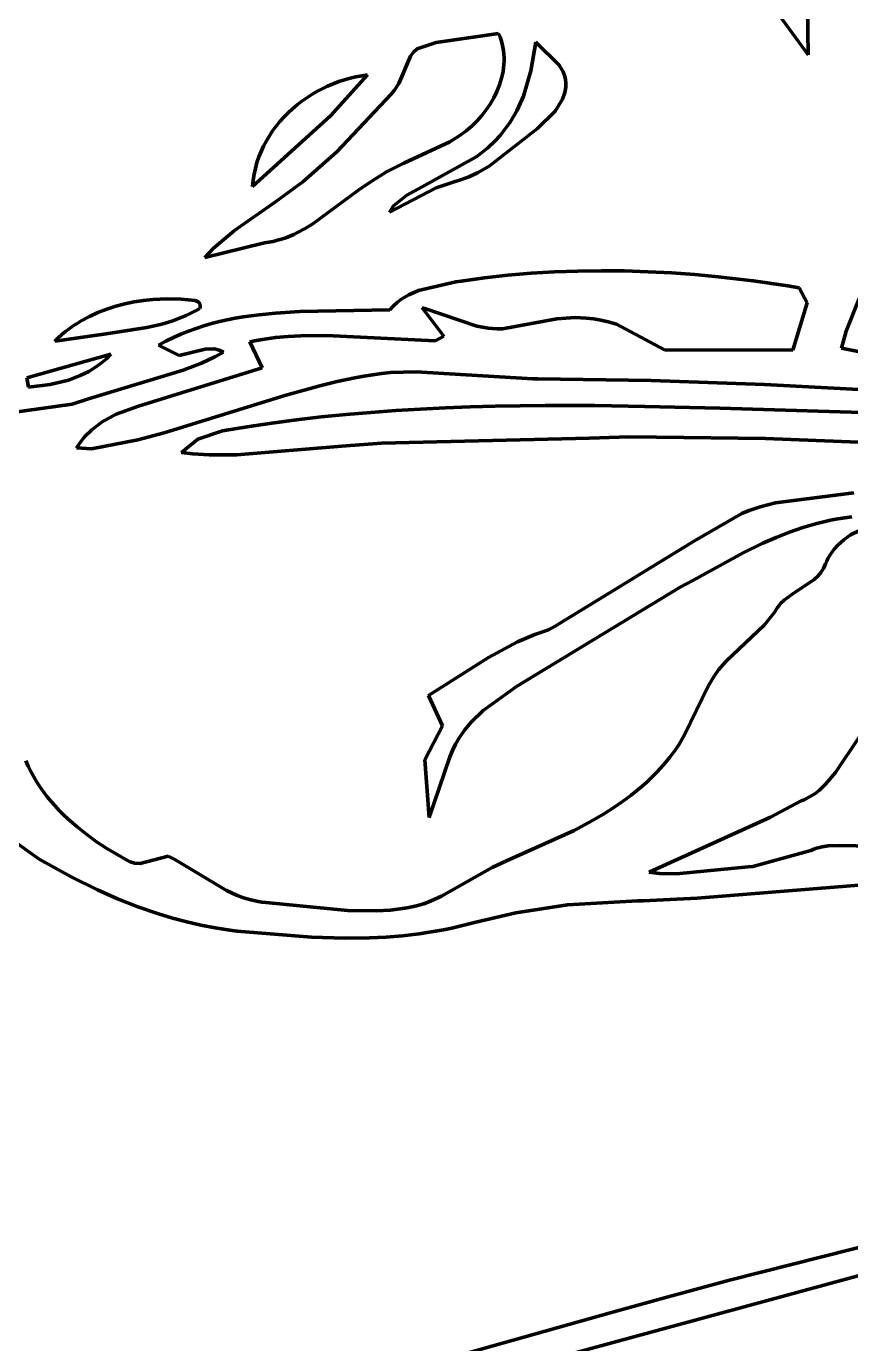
# Model space of a CAD drawing. Header units: millimetres. Extents: x 0 to 10.1, y 0 to 14.2.
# Drawn here: x 0.986 to 2.619, y 5.595 to 8.202 of the extents above; entities that cross this region are included whole.
import ezdxf

# ---------------------------------------------------------------- set-up
doc = ezdxf.new("R2010")
doc.units = ezdxf.units.MM
doc.layers.add('color#010101ff', color=7, linetype='CONTINUOUS', lineweight=100)
doc.layers.add('color#ffffffff', color=7, linetype='CONTINUOUS', lineweight=100)

msp = doc.modelspace()

# ---------------------------------------------------------------- linework, layer by layer
at = {"layer": 'color#010101ff'}
for p, q in [((2.4595, 8.2488), (2.5345, 8.1462)), ((2.5345, 8.1462), (2.5333, 8.2394)), ((1.9217, 8.1884), (1.7977, 8.1703)), ((1.9244, 8.1817), (1.9217, 8.1884)), ((1.7977, 8.1703), (1.76, 8.1576)), ((1.9268, 8.1749), (1.9244, 8.1817)), ((1.9287, 8.1681), (1.9268, 8.1749)), ((1.9302, 8.1612), (1.9287, 8.1681)), ((1.9314, 8.1543), (1.9302, 8.1612)), ((1.9954, 8.1714), (1.9857, 8.1141)), ((2.0418, 8.1254), (1.9954, 8.1714)), ((1.747, 8.1435), (1.7242, 8.0896)), ((1.7528, 8.151), (1.747, 8.1435)), ((1.76, 8.1576), (1.7528, 8.151)), ((1.9321, 8.1475), (1.9314, 8.1543)), ((1.9325, 8.1406), (1.9321, 8.1475)), ((1.9325, 8.1337), (1.9325, 8.1406)), ((1.9275, 8.0996), (1.9305, 8.1131)), ((1.9305, 8.1131), (1.9315, 8.12)), ((1.9315, 8.12), (1.9321, 8.1268)), ((1.9321, 8.1268), (1.9325, 8.1337)), ((1.9857, 8.1141), (1.971, 8.0645)), ((2.0492, 8.1124), (2.0418, 8.1254)), ((2.0519, 8.1054), (2.0492, 8.1124)), ((1.583, 8.0841), (1.5722, 8.079)), ((1.5939, 8.0888), (1.583, 8.0841)), ((1.589, 8.025), (1.6622, 8.1064)), ((1.605, 8.093), (1.5939, 8.0888)), ((1.6162, 8.0967), (1.605, 8.093)), ((1.6276, 8.0999), (1.6162, 8.0967)), ((1.6391, 8.1026), (1.6276, 8.0999)), ((1.6506, 8.1048), (1.6391, 8.1026)), ((1.6622, 8.1064), (1.6506, 8.1048)), ((1.7242, 8.0896), (1.7155, 8.0761)), ((1.9181, 8.0734), (1.9234, 8.0864)), ((1.9234, 8.0864), (1.9275, 8.0996)), ((2.0538, 8.098), (2.0519, 8.1054)), ((2.0529, 8.0714), (2.0546, 8.0821)), ((2.0547, 8.0902), (2.0538, 8.098)), ((2.0546, 8.0821), (2.0547, 8.0902)), ((1.5415, 8.0609), (1.5318, 8.0541)), ((1.5515, 8.0674), (1.5415, 8.0609)), ((1.5618, 8.0734), (1.5515, 8.0674)), ((1.5722, 8.079), (1.5618, 8.0734)), ((1.7082, 8.0676), (1.6009, 7.9538)), ((1.7155, 8.0761), (1.7082, 8.0676)), ((1.9048, 8.0486), (1.9119, 8.0608)), ((1.9119, 8.0608), (1.9181, 8.0734)), ((1.971, 8.0645), (1.9579, 8.0352)), ((2.0337, 8.0348), (2.0484, 8.0583)), ((2.0484, 8.0583), (2.0529, 8.0714)), ((1.5047, 8.0312), (1.4964, 8.0228)), ((1.5134, 8.0392), (1.5047, 8.0312)), ((1.5224, 8.0468), (1.5134, 8.0392)), ((1.5318, 8.0541), (1.5224, 8.0468)), ((1.8882, 8.0258), (1.8969, 8.0369)), ((1.8969, 8.0369), (1.9048, 8.0486)), ((1.9579, 8.0352), (1.9447, 8.013)), ((1.9987, 8.0004), (2.0337, 8.0348)), ((1.4343, 7.8858), (1.589, 8.025)), ((1.4811, 8.0049), (1.4741, 7.9955)), ((1.4885, 8.014), (1.4811, 8.0049)), ((1.4964, 8.0228), (1.4885, 8.014)), ((1.8572, 7.9955), (1.869, 8.0056)), ((1.869, 8.0056), (1.8789, 8.0154)), ((1.8789, 8.0154), (1.8882, 8.0258)), ((1.9447, 8.013), (1.9331, 7.9973)), ((1.4676, 7.9858), (1.4616, 7.9758)), ((1.4741, 7.9955), (1.4676, 7.9858)), ((1.8251, 7.9741), (1.8447, 7.9863)), ((1.8447, 7.9863), (1.8572, 7.9955)), ((1.9032, 7.9256), (1.9987, 8.0004)), ((1.9244, 7.9863), (1.9151, 7.9761)), ((1.9331, 7.9973), (1.9244, 7.9863)), ((1.4511, 7.9548), (1.4468, 7.9439)), ((1.4561, 7.9654), (1.4511, 7.9548)), ((1.4616, 7.9758), (1.4561, 7.9654)), ((1.6009, 7.9538), (1.5336, 7.895)), ((1.734, 7.9316), (1.8251, 7.9741)), ((1.9002, 7.962), (1.8786, 7.9451)), ((1.9151, 7.9761), (1.9002, 7.962)), ((1.443, 7.9327), (1.4398, 7.9213)), ((1.4468, 7.9439), (1.443, 7.9327)), ((1.6994, 7.9143), (1.734, 7.9316)), ((1.8786, 7.9451), (1.7703, 7.8846)), ((1.8799, 7.9124), (1.9032, 7.9256)), ((1.4373, 7.9097), (1.4355, 7.8979)), ((1.4398, 7.9213), (1.4373, 7.9097)), ((1.6733, 7.8977), (1.6797, 7.9021)), ((1.6797, 7.9021), (1.6994, 7.9143)), ((1.8424, 7.8974), (1.8615, 7.9041)), ((1.8615, 7.9041), (1.8799, 7.9124)), ((1.4355, 7.8979), (1.4343, 7.8858)), ((1.5336, 7.895), (1.4799, 7.8549)), ((1.5534, 7.8115), (1.6446, 7.8787)), ((1.6446, 7.8787), (1.6733, 7.8977)), ((1.7057, 7.8347), (1.7982, 7.8827)), ((1.7703, 7.8846), (1.7397, 7.8684)), ((1.7982, 7.8827), (1.8358, 7.8955)), ((1.8358, 7.8955), (1.8424, 7.8974)), ((1.4799, 7.8549), (1.3988, 7.7987)), ((1.7397, 7.8684), (1.7133, 7.8472)), ((1.7133, 7.8472), (1.7057, 7.8347)), ((1.3988, 7.7987), (1.3566, 7.7631)), ((1.5236, 7.7944), (1.5387, 7.8025)), ((1.5387, 7.8025), (1.5534, 7.8115)), ((1.34, 7.7447), (1.4577, 7.774)), ((1.4577, 7.774), (1.4665, 7.7753)), ((1.4665, 7.7753), (1.4752, 7.7769)), ((1.4752, 7.7769), (1.4836, 7.779)), ((1.4836, 7.779), (1.4919, 7.7814)), ((1.4919, 7.7814), (1.5001, 7.7842)), ((1.5001, 7.7842), (1.5081, 7.7873)), ((1.5081, 7.7873), (1.5159, 7.7907)), ((1.5159, 7.7907), (1.5236, 7.7944)), ((1.3566, 7.7631), (1.34, 7.7447)), ((2.0785, 7.7182), (2.0322, 7.7165)), ((2.1249, 7.7188), (2.0785, 7.7182)), ((2.1713, 7.7183), (2.1249, 7.7188)), ((2.2177, 7.7169), (2.1713, 7.7183)), ((1.8371, 7.6967), (1.7632, 7.6799)), ((1.8476, 7.6984), (1.8371, 7.6967)), ((1.8936, 7.7047), (1.8476, 7.6984)), ((1.9397, 7.7098), (1.8936, 7.7047)), ((1.9859, 7.7137), (1.9397, 7.7098)), ((2.0322, 7.7165), (1.9859, 7.7137)), ((2.264, 7.7144), (2.2177, 7.7169)), ((2.3103, 7.711), (2.264, 7.7144)), ((2.3565, 7.7067), (2.3103, 7.711)), ((2.4256, 7.6986), (2.3565, 7.7067)), ((2.4944, 7.6886), (2.4256, 7.6986)), ((1.7437, 7.6713), (1.73, 7.6631)), ((1.7632, 7.6799), (1.7437, 7.6713)), ((2.5172, 7.6848), (2.4944, 7.6886)), ((2.5327, 7.655), (2.5172, 7.6848)), ((1.1454, 7.6428), (1.128, 7.636)), ((1.1632, 7.6485), (1.1454, 7.6428)), ((1.1813, 7.6533), (1.1632, 7.6485)), ((1.1997, 7.6571), (1.1813, 7.6533)), ((1.2183, 7.66), (1.1997, 7.6571)), ((1.237, 7.6619), (1.2183, 7.66)), ((1.265, 7.6632), (1.237, 7.6619)), ((1.2929, 7.6625), (1.265, 7.6632)), ((1.3207, 7.6597), (1.2929, 7.6625)), ((1.3119, 7.6345), (1.3211, 7.6392)), ((1.3265, 7.6575), (1.3207, 7.6597)), ((1.3211, 7.6392), (1.3302, 7.6442)), ((1.3295, 7.6546), (1.3265, 7.6575)), ((1.3305, 7.6519), (1.3295, 7.6546)), ((1.3302, 7.6442), (1.3306, 7.6465)), ((1.3308, 7.6485), (1.3305, 7.6519)), ((1.3306, 7.6465), (1.3308, 7.6485)), ((1.7059, 7.6411), (1.5282, 7.6378)), ((1.7134, 7.6493), (1.7059, 7.6411)), ((1.7214, 7.6566), (1.7134, 7.6493)), ((1.73, 7.6631), (1.7214, 7.6566)), ((1.8129, 7.5891), (1.77, 7.6455)), ((1.77, 7.6455), (1.7754, 7.6441)), ((1.7754, 7.6441), (1.8785, 7.6089)), ((2.5043, 7.5616), (2.5327, 7.655)), ((2.6356, 7.6638), (2.6097, 7.5994)), ((1.0867, 7.6146), (1.0789, 7.6095)), ((1.0947, 7.6194), (1.0867, 7.6146)), ((1.1111, 7.6282), (1.0947, 7.6194)), ((1.128, 7.636), (1.1111, 7.6282)), ((1.225, 7.6061), (1.2547, 7.6133)), ((1.2547, 7.6133), (1.2741, 7.6192)), ((1.2741, 7.6192), (1.2932, 7.6263)), ((1.2932, 7.6263), (1.3026, 7.6302)), ((1.3026, 7.6302), (1.3119, 7.6345)), ((1.353, 7.6141), (1.3376, 7.6096)), ((1.3685, 7.618), (1.353, 7.6141)), ((1.3841, 7.6215), (1.3685, 7.618)), ((1.3998, 7.6247), (1.3841, 7.6215)), ((1.4157, 7.6274), (1.3998, 7.6247)), ((1.4316, 7.6297), (1.4157, 7.6274)), ((1.4475, 7.6318), (1.4316, 7.6297)), ((1.4797, 7.6349), (1.4475, 7.6318)), ((1.5282, 7.6378), (1.4797, 7.6349)), ((1.9295, 7.604), (2.0371, 7.6237)), ((2.0371, 7.6237), (2.0734, 7.626)), ((2.0734, 7.626), (2.0951, 7.6252)), ((2.0951, 7.6252), (2.1095, 7.6237)), ((2.1095, 7.6237), (2.1239, 7.6212)), ((2.1239, 7.6212), (2.1383, 7.6176)), ((2.1383, 7.6176), (2.155, 7.6127)), ((2.155, 7.6127), (2.2502, 7.5619)), ((1.0427, 7.5797), (1.1441, 7.5936)), ((1.0566, 7.5925), (1.0496, 7.5862)), ((1.0639, 7.5984), (1.0566, 7.5925)), ((1.0713, 7.6041), (1.0639, 7.5984)), ((1.0789, 7.6095), (1.0713, 7.6041)), ((1.1441, 7.5936), (1.225, 7.6061)), ((1.2775, 7.5867), (1.2628, 7.5795)), ((1.2923, 7.5933), (1.2775, 7.5867)), ((1.3072, 7.5993), (1.2923, 7.5933)), ((1.3224, 7.6047), (1.3072, 7.5993)), ((1.3376, 7.6096), (1.3224, 7.6047)), ((1.4795, 7.5864), (1.5047, 7.5887)), ((1.5047, 7.5887), (1.53, 7.5901)), ((1.53, 7.5901), (1.5806, 7.5906)), ((1.5806, 7.5906), (1.7962, 7.5801)), ((1.7962, 7.5801), (1.8129, 7.5891)), ((1.8785, 7.6089), (1.9008, 7.6048)), ((1.9008, 7.6048), (1.9179, 7.6036)), ((1.9179, 7.6036), (1.9295, 7.604)), ((2.6097, 7.5994), (2.601, 7.5658)), ((1.0496, 7.5862), (1.0427, 7.5797)), ((1.2628, 7.5795), (1.2483, 7.5717)), ((1.2483, 7.5717), (1.289, 7.5507)), ((1.289, 7.5507), (1.3406, 7.5638)), ((1.3406, 7.5638), (1.3589, 7.5639)), ((1.3589, 7.5639), (1.3679, 7.5618)), ((1.3679, 7.5618), (1.3768, 7.5579)), ((1.4292, 7.5783), (1.4418, 7.5808)), ((1.4532, 7.5266), (1.4292, 7.5783)), ((1.4418, 7.5808), (1.4543, 7.5829)), ((1.4543, 7.5829), (1.4795, 7.5864)), ((2.2502, 7.5619), (2.5043, 7.5616)), ((2.601, 7.5658), (2.6336, 7.5587)), ((1.1536, 7.5537), (0.9873, 7.5067)), ((1.1255, 7.529), (1.1354, 7.5364)), ((1.1354, 7.5364), (1.1448, 7.5446)), ((1.1448, 7.5446), (1.1536, 7.5537)), ((1.3331, 7.5361), (1.2968, 7.5218)), ((1.3595, 7.5486), (1.3331, 7.5361)), ((1.3768, 7.5579), (1.3595, 7.5486)), ((1.0699, 7.5024), (1.0931, 7.5111)), ((1.0931, 7.5111), (1.1097, 7.5193)), ((1.2968, 7.5218), (1.1094, 7.4655)), ((1.1097, 7.5193), (1.1255, 7.529)), ((1.2087, 7.4506), (1.4532, 7.5266)), ((1.6545, 7.5099), (1.6369, 7.5067)), ((1.6722, 7.5128), (1.6545, 7.5099)), ((1.6899, 7.5153), (1.6722, 7.5128)), ((1.7078, 7.5175), (1.6899, 7.5153)), ((1.7582, 7.5189), (1.7078, 7.5175)), ((1.9896, 7.5048), (1.7582, 7.5189)), ((0.9873, 7.5067), (0.9904, 7.4884)), ((0.9904, 7.4884), (1.0335, 7.4936)), ((1.0335, 7.4936), (1.0699, 7.5024)), ((1.5673, 7.4911), (1.4984, 7.472)), ((1.602, 7.4994), (1.5673, 7.4911)), ((1.6369, 7.5067), (1.602, 7.4994)), ((1.9996, 7.5046), (1.9896, 7.5048)), ((2.2241, 7.5016), (1.9996, 7.5046)), ((2.4484, 7.4939), (2.2241, 7.5016)), ((2.6725, 7.4815), (2.4484, 7.4939)), ((1.1094, 7.4655), (1.077, 7.4549)), ((1.4984, 7.472), (1.2592, 7.3979)), ((1.077, 7.4549), (0.9165, 7.4324)), ((1.1366, 7.42), (1.1641, 7.4351)), ((1.1641, 7.4351), (1.2087, 7.4506)), ((1.5704, 7.4293), (1.6195, 7.4342)), ((1.6195, 7.4342), (1.6686, 7.4385)), ((1.6686, 7.4385), (1.7178, 7.442)), ((1.7178, 7.442), (1.7671, 7.445)), ((1.7671, 7.445), (1.8163, 7.4474)), ((1.8163, 7.4474), (1.8656, 7.4493)), ((1.8656, 7.4493), (1.9149, 7.4506)), ((1.9149, 7.4506), (1.9642, 7.4515)), ((1.9642, 7.4515), (2.0136, 7.452)), ((2.0136, 7.452), (2.063, 7.452)), ((2.063, 7.452), (2.1124, 7.4518)), ((2.1124, 7.4518), (2.2112, 7.4503)), ((2.2112, 7.4503), (2.3595, 7.4466)), ((2.3595, 7.4466), (2.8037, 7.4333)), ((1.1011, 7.3895), (1.1159, 7.4042)), ((1.1159, 7.4042), (1.1366, 7.42)), ((1.3746, 7.4018), (1.4234, 7.4099)), ((1.4234, 7.4099), (1.4724, 7.4172)), ((1.4724, 7.4172), (1.5214, 7.4236)), ((1.5214, 7.4236), (1.5704, 7.4293)), ((1.0913, 7.3771), (1.1011, 7.3895)), ((1.2074, 7.3844), (1.1153, 7.3663)), ((1.2592, 7.3979), (1.2074, 7.3844)), ((1.2933, 7.3588), (1.3257, 7.3856)), ((1.3257, 7.3856), (1.3746, 7.4018)), ((2.1018, 7.3877), (1.6897, 7.3776)), ((2.1802, 7.3902), (2.1018, 7.3877)), ((2.4502, 7.3867), (2.1802, 7.3902)), ((3.0498, 7.3634), (2.4502, 7.3867)), ((1.0854, 7.3683), (1.0913, 7.3771)), ((1.1153, 7.3663), (1.0854, 7.3683)), ((1.3153, 7.3564), (1.2933, 7.3588)), ((1.3482, 7.3543), (1.3153, 7.3564)), ((1.4031, 7.3544), (1.3482, 7.3543)), ((1.6114, 7.3715), (1.4031, 7.3544)), ((1.6897, 7.3776), (1.6114, 7.3715)), ((2.47, 7.2591), (2.625, 7.2795)), ((2.4176, 7.244), (2.4398, 7.2515)), ((2.4398, 7.2515), (2.47, 7.2591)), ((2.3096, 7.1845), (2.4032, 7.238)), ((2.4032, 7.238), (2.4176, 7.244)), ((2.5655, 7.222), (2.5517, 7.2186)), ((2.5793, 7.225), (2.5655, 7.222)), ((2.5932, 7.2276), (2.5793, 7.225)), ((2.6072, 7.2297), (2.5932, 7.2276)), ((2.6213, 7.2314), (2.6072, 7.2297)), ((2.6187, 7.1959), (2.6932, 7.2322)), ((2.4977, 7.2014), (2.4711, 7.1909)), ((2.511, 7.2062), (2.4977, 7.2014)), ((2.5245, 7.2107), (2.511, 7.2062)), ((2.5381, 7.2148), (2.5245, 7.2107)), ((2.5517, 7.2186), (2.5381, 7.2148)), ((2.6054, 7.1864), (2.6187, 7.1959)), ((2.0337, 7.0153), (2.3096, 7.1845)), ((2.4449, 7.1795), (2.4063, 7.1607)), ((2.4711, 7.1909), (2.4449, 7.1795)), ((2.586, 7.1675), (2.5933, 7.1756)), ((2.5933, 7.1756), (2.6054, 7.1864)), ((2.4063, 7.1607), (2.3064, 7.1054)), ((2.5693, 7.1387), (2.5715, 7.144)), ((2.5715, 7.144), (2.574, 7.1492)), ((2.574, 7.1492), (2.5796, 7.1588)), ((2.5796, 7.1588), (2.586, 7.1675)), ((2.5537, 7.1142), (2.5599, 7.1214)), ((2.5599, 7.1214), (2.5627, 7.1253)), ((2.5627, 7.1253), (2.5651, 7.1295)), ((2.5651, 7.1295), (2.5674, 7.1339)), ((2.5674, 7.1339), (2.5693, 7.1387)), ((2.2815, 7.0924), (1.9568, 6.8957)), ((2.3064, 7.1054), (2.2815, 7.0924)), ((2.5024, 7.0783), (2.5468, 7.1077)), ((2.5468, 7.1077), (2.5537, 7.1142)), ((2.4802, 7.06), (2.487, 7.0667)), ((2.487, 7.0667), (2.5024, 7.0783)), ((2.4483, 7.0182), (2.4692, 7.0441)), ((2.4692, 7.0441), (2.4716, 7.0485)), ((2.4716, 7.0485), (2.4742, 7.0526)), ((2.4742, 7.0526), (2.4771, 7.0564)), ((2.4771, 7.0564), (2.4802, 7.06)), ((2.0202, 7.008), (2.0337, 7.0153)), ((2.3723, 6.946), (2.4483, 7.0182)), ((1.9591, 6.9842), (1.9935, 6.9988)), ((1.9935, 6.9988), (2.0202, 7.008)), ((1.9013, 6.9535), (1.9591, 6.9842)), ((1.7829, 6.878), (1.9013, 6.9535)), ((2.3573, 6.9286), (2.3671, 6.9404)), ((2.3671, 6.9404), (2.3723, 6.946)), ((2.3366, 6.8967), (2.3485, 6.9162)), ((2.3485, 6.9162), (2.3573, 6.9286)), ((1.9568, 6.8957), (1.8913, 6.8484)), ((2.2898, 6.8004), (2.3366, 6.8967)), ((1.8103, 6.8178), (1.7829, 6.878)), ((1.8913, 6.8484), (1.8671, 6.8251)), ((1.7758, 6.7508), (1.8103, 6.8178)), ((1.8542, 6.8097), (1.8427, 6.7933)), ((1.8671, 6.8251), (1.8542, 6.8097)), ((1.836, 6.7817), (1.8302, 6.7696)), ((1.8427, 6.7933), (1.836, 6.7817)), ((2.2699, 6.7679), (2.2784, 6.7806)), ((2.2784, 6.7806), (2.2898, 6.8004)), ((2.636, 6.7956), (2.5892, 6.7258)), ((1.8252, 6.7568), (1.784, 6.6364)), ((1.8302, 6.7696), (1.8252, 6.7568)), ((2.252, 6.7453), (2.2605, 6.7558)), ((2.2605, 6.7558), (2.2699, 6.7679)), ((0.9852, 6.7489), (0.99, 6.738)), ((0.99, 6.738), (0.9953, 6.7274)), ((0.9953, 6.7274), (1.001, 6.717)), ((1.784, 6.6364), (1.7758, 6.7508)), ((2.234, 6.7254), (2.2431, 6.7352)), ((2.2431, 6.7352), (2.252, 6.7453)), ((1.001, 6.717), (1.0071, 6.7068)), ((1.0071, 6.7068), (1.0136, 6.6969)), ((2.205, 6.6979), (2.2149, 6.7067)), ((2.2149, 6.7067), (2.2246, 6.7159)), ((2.2246, 6.7159), (2.234, 6.7254)), ((2.57, 6.703), (2.5571, 6.691)), ((2.5892, 6.7258), (2.57, 6.703)), ((1.0136, 6.6969), (1.0205, 6.6872)), ((1.0205, 6.6872), (1.0278, 6.6777)), ((1.0278, 6.6777), (1.0354, 6.6685)), ((2.1738, 6.6731), (2.1844, 6.6811)), ((2.1844, 6.6811), (2.1948, 6.6893)), ((2.1948, 6.6893), (2.205, 6.6979)), ((2.5376, 6.6774), (2.5267, 6.6718)), ((2.5477, 6.6838), (2.5376, 6.6774)), ((2.5571, 6.691), (2.5477, 6.6838)), ((1.0354, 6.6685), (1.0433, 6.6595)), ((1.0433, 6.6595), (1.0515, 6.6508)), ((1.0515, 6.6508), (1.06, 6.6422)), ((2.1296, 6.6436), (2.152, 6.6579)), ((2.152, 6.6579), (2.1738, 6.6731)), ((2.5209, 6.6694), (2.4599, 6.6375)), ((2.5267, 6.6718), (2.5209, 6.6694)), ((1.06, 6.6422), (1.0687, 6.6339)), ((1.0687, 6.6339), (1.0777, 6.6258)), ((1.0777, 6.6258), (1.0869, 6.618)), ((2.071, 6.6112), (2.1065, 6.6301)), ((2.1065, 6.6301), (2.1296, 6.6436)), ((2.4599, 6.6375), (2.22, 6.5284)), ((1.0116, 6.5541), (0.9537, 6.5961)), ((1.0869, 6.618), (1.1059, 6.603)), ((1.1059, 6.603), (1.1255, 6.5888)), ((1.937, 6.5508), (2.071, 6.6112)), ((1.1255, 6.5888), (1.1456, 6.5756)), ((1.1456, 6.5756), (1.1661, 6.5632)), ((2.4249, 6.5395), (2.5402, 6.5716)), ((2.5402, 6.5716), (2.5457, 6.5739)), ((2.5457, 6.5739), (2.5514, 6.5758)), ((2.5514, 6.5758), (2.557, 6.5774)), ((2.557, 6.5774), (2.5627, 6.5787)), ((2.5627, 6.5787), (2.5743, 6.5804)), ((2.5743, 6.5804), (2.5976, 6.5814)), ((2.5976, 6.5814), (2.6624, 6.5802)), ((1.0749, 6.519), (1.0116, 6.5541)), ((1.1661, 6.5632), (1.1867, 6.5517)), ((1.1867, 6.5517), (1.1922, 6.5489)), ((1.1922, 6.5489), (1.2004, 6.5464)), ((1.2004, 6.5464), (1.2115, 6.5456)), ((1.2115, 6.5456), (1.2671, 6.5601)), ((1.2671, 6.5601), (1.2802, 6.5533)), ((1.2802, 6.5533), (1.3826, 6.4923)), ((1.9092, 6.5379), (1.937, 6.5508)), ((1.1269, 6.4935), (1.0749, 6.519)), ((1.8088, 6.4809), (1.9092, 6.5379)), ((2.22, 6.5284), (2.2403, 6.526)), ((2.2403, 6.526), (2.2741, 6.5253)), ((2.2741, 6.5253), (2.416, 6.5391)), ((2.416, 6.5391), (2.4249, 6.5395)), ((1.1667, 6.476), (1.1269, 6.4935)), ((1.3826, 6.4923), (1.4027, 6.483)), ((2.7059, 6.5083), (2.3151, 6.4768)), ((1.2072, 6.4601), (1.1667, 6.476)), ((1.4027, 6.483), (1.4165, 6.4778)), ((1.4165, 6.4778), (1.4307, 6.4735)), ((1.4307, 6.4735), (1.4454, 6.4703)), ((1.4454, 6.4703), (1.4529, 6.4692)), ((1.4529, 6.4692), (1.4605, 6.4683)), ((1.4605, 6.4683), (1.6221, 6.4529)), ((1.759, 6.4617), (1.7737, 6.4661)), ((1.7737, 6.4661), (1.788, 6.4715)), ((1.788, 6.4715), (1.8088, 6.4809)), ((2.1967, 6.4719), (2.0583, 6.4637)), ((2.2082, 6.472), (2.1967, 6.4719)), ((2.3151, 6.4768), (2.2082, 6.472)), ((1.2482, 6.446), (1.2072, 6.4601)), ((1.2759, 6.4377), (1.2482, 6.446)), ((1.6221, 6.4529), (1.6792, 6.452)), ((1.6792, 6.452), (1.7077, 6.4536)), ((1.7077, 6.4536), (1.7362, 6.4571)), ((1.7362, 6.4571), (1.7439, 6.4583)), ((1.7439, 6.4583), (1.759, 6.4617)), ((1.9556, 6.4482), (1.8768, 6.4298)), ((2.0583, 6.4637), (1.9556, 6.4482)), ((1.3038, 6.4302), (1.2759, 6.4377)), ((1.332, 6.4237), (1.3038, 6.4302)), ((1.3604, 6.4182), (1.332, 6.4237)), ((1.3891, 6.4137), (1.3604, 6.4182)), ((1.4035, 6.4119), (1.3891, 6.4137)), ((1.8127, 6.4144), (1.7966, 6.4114)), ((1.8288, 6.4177), (1.8127, 6.4144)), ((1.8449, 6.4214), (1.8288, 6.4177)), ((1.8609, 6.4254), (1.8449, 6.4214)), ((1.8768, 6.4298), (1.8609, 6.4254)), ((1.5509, 6.3997), (1.4035, 6.4119)), ((1.6168, 6.3978), (1.5509, 6.3997)), ((1.6661, 6.3985), (1.6168, 6.3978)), ((1.6989, 6.4001), (1.6661, 6.3985)), ((1.7316, 6.4027), (1.6989, 6.4001)), ((1.7641, 6.4065), (1.7316, 6.4027)), ((1.7804, 6.4088), (1.7641, 6.4065)), ((1.7966, 6.4114), (1.7804, 6.4088)), ((2.3791, 5.721), (2.8711, 5.846)), ((2.7364, 5.7578), (2.0706, 5.5763)), ((2.2431, 5.6838), (2.3791, 5.721)), ((2.1452, 5.6572), (2.2431, 5.6838)), ((1.689, 5.5292), (2.1452, 5.6572))]:
    msp.add_line(p, q, dxfattribs=at)
at = {"layer": 'color#ffffffff'}
for p, q in [((2.5345, 8.1462), (2.4595, 8.2488)), ((2.5333, 8.2394), (2.5345, 8.1462)), ((1.7977, 8.1703), (1.9217, 8.1884)), ((1.9217, 8.1884), (1.9244, 8.1817)), ((1.76, 8.1576), (1.7977, 8.1703)), ((1.9244, 8.1817), (1.9268, 8.1749)), ((1.9268, 8.1749), (1.9287, 8.1681)), ((1.9287, 8.1681), (1.9302, 8.1612)), ((1.9302, 8.1612), (1.9314, 8.1543)), ((1.9857, 8.1141), (1.9954, 8.1714)), ((1.9954, 8.1714), (2.0418, 8.1254)), ((1.7242, 8.0896), (1.747, 8.1435)), ((1.747, 8.1435), (1.7528, 8.151)), ((1.7528, 8.151), (1.76, 8.1576)), ((1.9314, 8.1543), (1.9321, 8.1475)), ((1.9321, 8.1475), (1.9325, 8.1406)), ((1.9325, 8.1406), (1.9325, 8.1337)), ((1.9305, 8.1131), (1.9275, 8.0996)), ((1.9315, 8.12), (1.9305, 8.1131)), ((1.9321, 8.1268), (1.9315, 8.12)), ((1.9325, 8.1337), (1.9321, 8.1268)), ((1.971, 8.0645), (1.9857, 8.1141)), ((2.0418, 8.1254), (2.0492, 8.1124)), ((2.0492, 8.1124), (2.0519, 8.1054)), ((1.5722, 8.079), (1.583, 8.0841)), ((1.583, 8.0841), (1.5939, 8.0888)), ((1.6622, 8.1064), (1.589, 8.025)), ((1.5939, 8.0888), (1.605, 8.093)), ((1.605, 8.093), (1.6162, 8.0967)), ((1.6162, 8.0967), (1.6276, 8.0999)), ((1.6276, 8.0999), (1.6391, 8.1026)), ((1.6391, 8.1026), (1.6506, 8.1048)), ((1.6506, 8.1048), (1.6622, 8.1064)), ((1.7155, 8.0761), (1.7242, 8.0896)), ((1.9234, 8.0864), (1.9181, 8.0734)), ((1.9275, 8.0996), (1.9234, 8.0864)), ((2.0519, 8.1054), (2.0538, 8.098)), ((2.0546, 8.0821), (2.0529, 8.0714)), ((2.0538, 8.098), (2.0547, 8.0902)), ((2.0547, 8.0902), (2.0546, 8.0821)), ((1.5318, 8.0541), (1.5415, 8.0609)), ((1.5415, 8.0609), (1.5515, 8.0674)), ((1.5515, 8.0674), (1.5618, 8.0734)), ((1.5618, 8.0734), (1.5722, 8.079)), ((1.6009, 7.9538), (1.7082, 8.0676)), ((1.7082, 8.0676), (1.7155, 8.0761)), ((1.9119, 8.0608), (1.9048, 8.0486)), ((1.9181, 8.0734), (1.9119, 8.0608)), ((1.9579, 8.0352), (1.971, 8.0645)), ((2.0484, 8.0583), (2.0337, 8.0348)), ((2.0529, 8.0714), (2.0484, 8.0583)), ((1.4964, 8.0228), (1.5047, 8.0312)), ((1.5047, 8.0312), (1.5134, 8.0392)), ((1.5134, 8.0392), (1.5224, 8.0468)), ((1.5224, 8.0468), (1.5318, 8.0541)), ((1.8969, 8.0369), (1.8882, 8.0258)), ((1.9048, 8.0486), (1.8969, 8.0369)), ((1.9447, 8.013), (1.9579, 8.0352)), ((2.0337, 8.0348), (1.9987, 8.0004)), ((1.589, 8.025), (1.4343, 7.8858)), ((1.4741, 7.9955), (1.4811, 8.0049)), ((1.4811, 8.0049), (1.4885, 8.014)), ((1.4885, 8.014), (1.4964, 8.0228)), ((1.869, 8.0056), (1.8572, 7.9955)), ((1.8789, 8.0154), (1.869, 8.0056)), ((1.8882, 8.0258), (1.8789, 8.0154)), ((1.9331, 7.9973), (1.9447, 8.013)), ((1.4616, 7.9758), (1.4676, 7.9858)), ((1.4676, 7.9858), (1.4741, 7.9955)), ((1.8447, 7.9863), (1.8251, 7.9741)), ((1.8572, 7.9955), (1.8447, 7.9863)), ((1.9987, 8.0004), (1.9032, 7.9256)), ((1.9151, 7.9761), (1.9244, 7.9863)), ((1.9244, 7.9863), (1.9331, 7.9973)), ((1.4468, 7.9439), (1.4511, 7.9548)), ((1.4511, 7.9548), (1.4561, 7.9654)), ((1.4561, 7.9654), (1.4616, 7.9758)), ((1.5336, 7.895), (1.6009, 7.9538)), ((1.8251, 7.9741), (1.734, 7.9316)), ((1.8786, 7.9451), (1.9002, 7.962)), ((1.9002, 7.962), (1.9151, 7.9761)), ((1.4398, 7.9213), (1.443, 7.9327)), ((1.443, 7.9327), (1.4468, 7.9439)), ((1.734, 7.9316), (1.6994, 7.9143)), ((1.7703, 7.8846), (1.8786, 7.9451)), ((1.9032, 7.9256), (1.8799, 7.9124)), ((1.4355, 7.8979), (1.4373, 7.9097)), ((1.4373, 7.9097), (1.4398, 7.9213)), ((1.6797, 7.9021), (1.6733, 7.8977)), ((1.6994, 7.9143), (1.6797, 7.9021)), ((1.8615, 7.9041), (1.8424, 7.8974)), ((1.8799, 7.9124), (1.8615, 7.9041)), ((1.4343, 7.8858), (1.4355, 7.8979)), ((1.4799, 7.8549), (1.5336, 7.895)), ((1.6446, 7.8787), (1.5534, 7.8115)), ((1.6733, 7.8977), (1.6446, 7.8787)), ((1.7982, 7.8827), (1.7057, 7.8347)), ((1.7397, 7.8684), (1.7703, 7.8846)), ((1.8358, 7.8955), (1.7982, 7.8827)), ((1.8424, 7.8974), (1.8358, 7.8955)), ((1.3988, 7.7987), (1.4799, 7.8549)), ((1.7133, 7.8472), (1.7397, 7.8684)), ((1.7057, 7.8347), (1.7133, 7.8472)), ((1.3566, 7.7631), (1.3988, 7.7987)), ((1.5387, 7.8025), (1.5236, 7.7944)), ((1.5534, 7.8115), (1.5387, 7.8025)), ((1.4577, 7.774), (1.34, 7.7447)), ((1.4665, 7.7753), (1.4577, 7.774)), ((1.4752, 7.7769), (1.4665, 7.7753)), ((1.4836, 7.779), (1.4752, 7.7769)), ((1.4919, 7.7814), (1.4836, 7.779)), ((1.5001, 7.7842), (1.4919, 7.7814)), ((1.5081, 7.7873), (1.5001, 7.7842)), ((1.5159, 7.7907), (1.5081, 7.7873)), ((1.5236, 7.7944), (1.5159, 7.7907)), ((1.34, 7.7447), (1.3566, 7.7631)), ((2.0322, 7.7165), (2.0785, 7.7182)), ((2.0785, 7.7182), (2.1249, 7.7188)), ((2.1249, 7.7188), (2.1713, 7.7183)), ((2.1713, 7.7183), (2.2177, 7.7169)), ((1.7632, 7.6799), (1.8371, 7.6967)), ((1.8371, 7.6967), (1.8476, 7.6984)), ((1.8476, 7.6984), (1.8936, 7.7047)), ((1.8936, 7.7047), (1.9397, 7.7098)), ((1.9397, 7.7098), (1.9859, 7.7137)), ((1.9859, 7.7137), (2.0322, 7.7165)), ((2.2177, 7.7169), (2.264, 7.7144)), ((2.264, 7.7144), (2.3103, 7.711)), ((2.3103, 7.711), (2.3565, 7.7067)), ((2.3565, 7.7067), (2.4256, 7.6986)), ((2.4256, 7.6986), (2.4944, 7.6886)), ((1.73, 7.6631), (1.7437, 7.6713)), ((1.7437, 7.6713), (1.7632, 7.6799)), ((2.4944, 7.6886), (2.5172, 7.6848)), ((2.5172, 7.6848), (2.5327, 7.655)), ((1.128, 7.636), (1.1454, 7.6428)), ((1.1454, 7.6428), (1.1632, 7.6485)), ((1.1632, 7.6485), (1.1813, 7.6533)), ((1.1813, 7.6533), (1.1997, 7.6571)), ((1.1997, 7.6571), (1.2183, 7.66)), ((1.2183, 7.66), (1.237, 7.6619)), ((1.237, 7.6619), (1.265, 7.6632)), ((1.265, 7.6632), (1.2929, 7.6625)), ((1.2929, 7.6625), (1.3207, 7.6597)), ((1.3211, 7.6392), (1.3119, 7.6345)), ((1.3207, 7.6597), (1.3265, 7.6575)), ((1.3302, 7.6442), (1.3211, 7.6392)), ((1.3265, 7.6575), (1.3295, 7.6546)), ((1.3295, 7.6546), (1.3305, 7.6519)), ((1.3306, 7.6465), (1.3302, 7.6442)), ((1.3305, 7.6519), (1.3308, 7.6485)), ((1.3308, 7.6485), (1.3306, 7.6465)), ((1.5282, 7.6378), (1.7059, 7.6411)), ((1.7059, 7.6411), (1.7134, 7.6493)), ((1.7134, 7.6493), (1.7214, 7.6566)), ((1.7214, 7.6566), (1.73, 7.6631)), ((1.7754, 7.6441), (1.77, 7.6455)), ((1.77, 7.6455), (1.8129, 7.5891)), ((1.8785, 7.6089), (1.7754, 7.6441)), ((2.5327, 7.655), (2.5043, 7.5616)), ((2.6097, 7.5994), (2.6356, 7.6638)), ((1.0789, 7.6095), (1.0867, 7.6146)), ((1.0867, 7.6146), (1.0947, 7.6194)), ((1.0947, 7.6194), (1.1111, 7.6282)), ((1.1111, 7.6282), (1.128, 7.636)), ((1.2547, 7.6133), (1.225, 7.6061)), ((1.2741, 7.6192), (1.2547, 7.6133)), ((1.2932, 7.6263), (1.2741, 7.6192)), ((1.3026, 7.6302), (1.2932, 7.6263)), ((1.3119, 7.6345), (1.3026, 7.6302)), ((1.3376, 7.6096), (1.353, 7.6141)), ((1.353, 7.6141), (1.3685, 7.618)), ((1.3685, 7.618), (1.3841, 7.6215)), ((1.3841, 7.6215), (1.3998, 7.6247)), ((1.3998, 7.6247), (1.4157, 7.6274)), ((1.4157, 7.6274), (1.4316, 7.6297)), ((1.4316, 7.6297), (1.4475, 7.6318)), ((1.4475, 7.6318), (1.4797, 7.6349)), ((1.4797, 7.6349), (1.5282, 7.6378)), ((2.0371, 7.6237), (1.9295, 7.604)), ((2.0734, 7.626), (2.0371, 7.6237)), ((2.0951, 7.6252), (2.0734, 7.626)), ((2.1095, 7.6237), (2.0951, 7.6252)), ((2.1239, 7.6212), (2.1095, 7.6237)), ((2.1383, 7.6176), (2.1239, 7.6212)), ((2.155, 7.6127), (2.1383, 7.6176)), ((2.2502, 7.5619), (2.155, 7.6127)), ((1.1441, 7.5936), (1.0427, 7.5797)), ((1.0496, 7.5862), (1.0566, 7.5925)), ((1.0566, 7.5925), (1.0639, 7.5984)), ((1.0639, 7.5984), (1.0713, 7.6041)), ((1.0713, 7.6041), (1.0789, 7.6095)), ((1.225, 7.6061), (1.1441, 7.5936)), ((1.2628, 7.5795), (1.2775, 7.5867)), ((1.2775, 7.5867), (1.2923, 7.5933)), ((1.2923, 7.5933), (1.3072, 7.5993)), ((1.3072, 7.5993), (1.3224, 7.6047)), ((1.3224, 7.6047), (1.3376, 7.6096)), ((1.5047, 7.5887), (1.4795, 7.5864)), ((1.53, 7.5901), (1.5047, 7.5887)), ((1.5806, 7.5906), (1.53, 7.5901)), ((1.7962, 7.5801), (1.5806, 7.5906)), ((1.8129, 7.5891), (1.7962, 7.5801)), ((1.9008, 7.6048), (1.8785, 7.6089)), ((1.9179, 7.6036), (1.9008, 7.6048)), ((1.9295, 7.604), (1.9179, 7.6036)), ((2.601, 7.5658), (2.6097, 7.5994)), ((1.0427, 7.5797), (1.0496, 7.5862)), ((1.2483, 7.5717), (1.2628, 7.5795)), ((1.289, 7.5507), (1.2483, 7.5717)), ((1.3406, 7.5638), (1.289, 7.5507)), ((1.3589, 7.5639), (1.3406, 7.5638)), ((1.3679, 7.5618), (1.3589, 7.5639)), ((1.3768, 7.5579), (1.3679, 7.5618)), ((1.4418, 7.5808), (1.4292, 7.5783)), ((1.4292, 7.5783), (1.4532, 7.5266)), ((1.4543, 7.5829), (1.4418, 7.5808)), ((1.4795, 7.5864), (1.4543, 7.5829)), ((2.5043, 7.5616), (2.2502, 7.5619)), ((2.6336, 7.5587), (2.601, 7.5658)), ((0.9873, 7.5067), (1.1536, 7.5537)), ((1.1354, 7.5364), (1.1255, 7.529)), ((1.1448, 7.5446), (1.1354, 7.5364)), ((1.1536, 7.5537), (1.1448, 7.5446)), ((1.2968, 7.5218), (1.3331, 7.5361)), ((1.3331, 7.5361), (1.3595, 7.5486)), ((1.3595, 7.5486), (1.3768, 7.5579)), ((1.0931, 7.5111), (1.0699, 7.5024)), ((1.1097, 7.5193), (1.0931, 7.5111)), ((1.1094, 7.4655), (1.2968, 7.5218)), ((1.1255, 7.529), (1.1097, 7.5193)), ((1.4532, 7.5266), (1.2087, 7.4506)), ((1.6369, 7.5067), (1.6545, 7.5099)), ((1.6545, 7.5099), (1.6722, 7.5128)), ((1.6722, 7.5128), (1.6899, 7.5153)), ((1.6899, 7.5153), (1.7078, 7.5175)), ((1.7078, 7.5175), (1.7582, 7.5189)), ((1.7582, 7.5189), (1.9896, 7.5048)), ((0.9904, 7.4884), (0.9873, 7.5067)), ((1.0335, 7.4936), (0.9904, 7.4884)), ((1.0699, 7.5024), (1.0335, 7.4936)), ((1.4984, 7.472), (1.5673, 7.4911)), ((1.5673, 7.4911), (1.602, 7.4994)), ((1.602, 7.4994), (1.6369, 7.5067)), ((1.9896, 7.5048), (1.9996, 7.5046)), ((1.9996, 7.5046), (2.2241, 7.5016)), ((2.2241, 7.5016), (2.4484, 7.4939)), ((2.4484, 7.4939), (2.6725, 7.4815)), ((1.077, 7.4549), (1.1094, 7.4655)), ((1.2592, 7.3979), (1.4984, 7.472)), ((0.9165, 7.4324), (1.077, 7.4549)), ((1.1641, 7.4351), (1.1366, 7.42)), ((1.2087, 7.4506), (1.1641, 7.4351)), ((1.6195, 7.4342), (1.5704, 7.4293)), ((1.6686, 7.4385), (1.6195, 7.4342)), ((1.7178, 7.442), (1.6686, 7.4385)), ((1.7671, 7.445), (1.7178, 7.442)), ((1.8163, 7.4474), (1.7671, 7.445)), ((1.8656, 7.4493), (1.8163, 7.4474)), ((1.9149, 7.4506), (1.8656, 7.4493)), ((1.9642, 7.4515), (1.9149, 7.4506)), ((2.0136, 7.452), (1.9642, 7.4515)), ((2.063, 7.452), (2.0136, 7.452)), ((2.1124, 7.4518), (2.063, 7.452)), ((2.2112, 7.4503), (2.1124, 7.4518)), ((2.3595, 7.4466), (2.2112, 7.4503)), ((2.8037, 7.4333), (2.3595, 7.4466)), ((1.1159, 7.4042), (1.1011, 7.3895)), ((1.1366, 7.42), (1.1159, 7.4042)), ((1.4234, 7.4099), (1.3746, 7.4018)), ((1.4724, 7.4172), (1.4234, 7.4099)), ((1.5214, 7.4236), (1.4724, 7.4172)), ((1.5704, 7.4293), (1.5214, 7.4236)), ((1.1011, 7.3895), (1.0913, 7.3771)), ((1.1153, 7.3663), (1.2074, 7.3844)), ((1.2074, 7.3844), (1.2592, 7.3979)), ((1.3257, 7.3856), (1.2933, 7.3588)), ((1.3746, 7.4018), (1.3257, 7.3856)), ((1.6897, 7.3776), (2.1018, 7.3877)), ((2.1018, 7.3877), (2.1802, 7.3902)), ((2.1802, 7.3902), (2.4502, 7.3867)), ((2.4502, 7.3867), (3.0498, 7.3634)), ((1.0913, 7.3771), (1.0854, 7.3683)), ((1.0854, 7.3683), (1.1153, 7.3663)), ((1.2933, 7.3588), (1.3153, 7.3564)), ((1.3153, 7.3564), (1.3482, 7.3543)), ((1.3482, 7.3543), (1.4031, 7.3544)), ((1.4031, 7.3544), (1.6114, 7.3715)), ((1.6114, 7.3715), (1.6897, 7.3776)), ((2.625, 7.2795), (2.47, 7.2591)), ((2.4398, 7.2515), (2.4176, 7.244)), ((2.47, 7.2591), (2.4398, 7.2515)), ((2.4032, 7.238), (2.3096, 7.1845)), ((2.4176, 7.244), (2.4032, 7.238)), ((2.5517, 7.2186), (2.5655, 7.222)), ((2.5655, 7.222), (2.5793, 7.225)), ((2.5793, 7.225), (2.5932, 7.2276)), ((2.5932, 7.2276), (2.6072, 7.2297)), ((2.6072, 7.2297), (2.6213, 7.2314)), ((2.6932, 7.2322), (2.6187, 7.1959)), ((2.4711, 7.1909), (2.4977, 7.2014)), ((2.4977, 7.2014), (2.511, 7.2062)), ((2.511, 7.2062), (2.5245, 7.2107)), ((2.5245, 7.2107), (2.5381, 7.2148)), ((2.5381, 7.2148), (2.5517, 7.2186)), ((2.6187, 7.1959), (2.6054, 7.1864)), ((2.3096, 7.1845), (2.0337, 7.0153)), ((2.4063, 7.1607), (2.4449, 7.1795)), ((2.4449, 7.1795), (2.4711, 7.1909)), ((2.5933, 7.1756), (2.586, 7.1675)), ((2.6054, 7.1864), (2.5933, 7.1756)), ((2.3064, 7.1054), (2.4063, 7.1607)), ((2.5715, 7.144), (2.5693, 7.1387)), ((2.574, 7.1492), (2.5715, 7.144)), ((2.5796, 7.1588), (2.574, 7.1492)), ((2.586, 7.1675), (2.5796, 7.1588)), ((2.5599, 7.1214), (2.5537, 7.1142)), ((2.5627, 7.1253), (2.5599, 7.1214)), ((2.5651, 7.1295), (2.5627, 7.1253)), ((2.5674, 7.1339), (2.5651, 7.1295)), ((2.5693, 7.1387), (2.5674, 7.1339)), ((1.9568, 6.8957), (2.2815, 7.0924)), ((2.2815, 7.0924), (2.3064, 7.1054)), ((2.5468, 7.1077), (2.5024, 7.0783)), ((2.5537, 7.1142), (2.5468, 7.1077)), ((2.487, 7.0667), (2.4802, 7.06)), ((2.5024, 7.0783), (2.487, 7.0667)), ((2.4692, 7.0441), (2.4483, 7.0182)), ((2.4716, 7.0485), (2.4692, 7.0441)), ((2.4742, 7.0526), (2.4716, 7.0485)), ((2.4771, 7.0564), (2.4742, 7.0526)), ((2.4802, 7.06), (2.4771, 7.0564)), ((2.0337, 7.0153), (2.0202, 7.008)), ((2.4483, 7.0182), (2.3723, 6.946)), ((1.9935, 6.9988), (1.9591, 6.9842)), ((2.0202, 7.008), (1.9935, 6.9988)), ((1.9591, 6.9842), (1.9013, 6.9535)), ((1.9013, 6.9535), (1.7829, 6.878)), ((2.3671, 6.9404), (2.3573, 6.9286)), ((2.3723, 6.946), (2.3671, 6.9404)), ((2.3485, 6.9162), (2.3366, 6.8967)), ((2.3573, 6.9286), (2.3485, 6.9162)), ((1.8913, 6.8484), (1.9568, 6.8957)), ((2.3366, 6.8967), (2.2898, 6.8004)), ((1.7829, 6.878), (1.8103, 6.8178)), ((1.8671, 6.8251), (1.8913, 6.8484)), ((1.8103, 6.8178), (1.7758, 6.7508)), ((1.8427, 6.7933), (1.8542, 6.8097)), ((1.8542, 6.8097), (1.8671, 6.8251)), ((1.8302, 6.7696), (1.836, 6.7817)), ((1.836, 6.7817), (1.8427, 6.7933)), ((2.2784, 6.7806), (2.2699, 6.7679)), ((2.2898, 6.8004), (2.2784, 6.7806)), ((2.5892, 6.7258), (2.636, 6.7956)), ((1.784, 6.6364), (1.8252, 6.7568)), ((1.8252, 6.7568), (1.8302, 6.7696)), ((2.2605, 6.7558), (2.252, 6.7453)), ((2.2699, 6.7679), (2.2605, 6.7558)), ((0.99, 6.738), (0.9852, 6.7489)), ((0.9953, 6.7274), (0.99, 6.738)), ((1.001, 6.717), (0.9953, 6.7274)), ((1.7758, 6.7508), (1.784, 6.6364)), ((2.2431, 6.7352), (2.234, 6.7254)), ((2.252, 6.7453), (2.2431, 6.7352)), ((1.0071, 6.7068), (1.001, 6.717)), ((1.0136, 6.6969), (1.0071, 6.7068)), ((2.2149, 6.7067), (2.205, 6.6979)), ((2.2246, 6.7159), (2.2149, 6.7067)), ((2.234, 6.7254), (2.2246, 6.7159)), ((2.5571, 6.691), (2.57, 6.703)), ((2.57, 6.703), (2.5892, 6.7258)), ((1.0205, 6.6872), (1.0136, 6.6969)), ((1.0278, 6.6777), (1.0205, 6.6872)), ((1.0354, 6.6685), (1.0278, 6.6777)), ((2.1844, 6.6811), (2.1738, 6.6731)), ((2.1948, 6.6893), (2.1844, 6.6811)), ((2.205, 6.6979), (2.1948, 6.6893)), ((2.5267, 6.6718), (2.5376, 6.6774)), ((2.5376, 6.6774), (2.5477, 6.6838)), ((2.5477, 6.6838), (2.5571, 6.691)), ((1.0433, 6.6595), (1.0354, 6.6685)), ((1.0515, 6.6508), (1.0433, 6.6595)), ((1.06, 6.6422), (1.0515, 6.6508)), ((2.152, 6.6579), (2.1296, 6.6436)), ((2.1738, 6.6731), (2.152, 6.6579)), ((2.4599, 6.6375), (2.5209, 6.6694)), ((2.5209, 6.6694), (2.5267, 6.6718)), ((1.0687, 6.6339), (1.06, 6.6422)), ((1.0777, 6.6258), (1.0687, 6.6339)), ((1.0869, 6.618), (1.0777, 6.6258)), ((2.1065, 6.6301), (2.071, 6.6112)), ((2.1296, 6.6436), (2.1065, 6.6301)), ((2.22, 6.5284), (2.4599, 6.6375)), ((0.9537, 6.5961), (1.0116, 6.5541)), ((1.1059, 6.603), (1.0869, 6.618)), ((1.1255, 6.5888), (1.1059, 6.603)), ((2.071, 6.6112), (1.937, 6.5508)), ((1.1456, 6.5756), (1.1255, 6.5888)), ((1.1661, 6.5632), (1.1456, 6.5756)), ((2.5402, 6.5716), (2.4249, 6.5395)), ((2.5457, 6.5739), (2.5402, 6.5716)), ((2.5514, 6.5758), (2.5457, 6.5739)), ((2.557, 6.5774), (2.5514, 6.5758)), ((2.5627, 6.5787), (2.557, 6.5774)), ((2.5743, 6.5804), (2.5627, 6.5787)), ((2.5976, 6.5814), (2.5743, 6.5804)), ((2.6624, 6.5802), (2.5976, 6.5814)), ((1.0116, 6.5541), (1.0749, 6.519)), ((1.1867, 6.5517), (1.1661, 6.5632)), ((1.1922, 6.5489), (1.1867, 6.5517)), ((1.2004, 6.5464), (1.1922, 6.5489)), ((1.2115, 6.5456), (1.2004, 6.5464)), ((1.2671, 6.5601), (1.2115, 6.5456)), ((1.2802, 6.5533), (1.2671, 6.5601)), ((1.3826, 6.4923), (1.2802, 6.5533)), ((1.937, 6.5508), (1.9092, 6.5379)), ((1.0749, 6.519), (1.1269, 6.4935)), ((1.9092, 6.5379), (1.8088, 6.4809)), ((2.2403, 6.526), (2.22, 6.5284)), ((2.2741, 6.5253), (2.2403, 6.526)), ((2.416, 6.5391), (2.2741, 6.5253)), ((2.4249, 6.5395), (2.416, 6.5391)), ((1.1269, 6.4935), (1.1667, 6.476)), ((1.4027, 6.483), (1.3826, 6.4923)), ((2.3151, 6.4768), (2.7059, 6.5083)), ((1.1667, 6.476), (1.2072, 6.4601)), ((1.4165, 6.4778), (1.4027, 6.483)), ((1.4307, 6.4735), (1.4165, 6.4778)), ((1.4454, 6.4703), (1.4307, 6.4735)), ((1.4529, 6.4692), (1.4454, 6.4703)), ((1.4605, 6.4683), (1.4529, 6.4692)), ((1.6221, 6.4529), (1.4605, 6.4683)), ((1.7737, 6.4661), (1.759, 6.4617)), ((1.788, 6.4715), (1.7737, 6.4661)), ((1.8088, 6.4809), (1.788, 6.4715)), ((2.0583, 6.4637), (2.1967, 6.4719)), ((2.1967, 6.4719), (2.2082, 6.472)), ((2.2082, 6.472), (2.3151, 6.4768)), ((1.2072, 6.4601), (1.2482, 6.446)), ((1.2482, 6.446), (1.2759, 6.4377)), ((1.6792, 6.452), (1.6221, 6.4529)), ((1.7077, 6.4536), (1.6792, 6.452)), ((1.7362, 6.4571), (1.7077, 6.4536)), ((1.7439, 6.4583), (1.7362, 6.4571)), ((1.759, 6.4617), (1.7439, 6.4583)), ((1.8768, 6.4298), (1.9556, 6.4482)), ((1.9556, 6.4482), (2.0583, 6.4637)), ((1.2759, 6.4377), (1.3038, 6.4302)), ((1.3038, 6.4302), (1.332, 6.4237)), ((1.332, 6.4237), (1.3604, 6.4182)), ((1.3604, 6.4182), (1.3891, 6.4137)), ((1.3891, 6.4137), (1.4035, 6.4119)), ((1.7966, 6.4114), (1.8127, 6.4144)), ((1.8127, 6.4144), (1.8288, 6.4177)), ((1.8288, 6.4177), (1.8449, 6.4214)), ((1.8449, 6.4214), (1.8609, 6.4254)), ((1.8609, 6.4254), (1.8768, 6.4298)), ((1.4035, 6.4119), (1.5509, 6.3997)), ((1.5509, 6.3997), (1.6168, 6.3978)), ((1.6168, 6.3978), (1.6661, 6.3985)), ((1.6661, 6.3985), (1.6989, 6.4001)), ((1.6989, 6.4001), (1.7316, 6.4027)), ((1.7316, 6.4027), (1.7641, 6.4065)), ((1.7641, 6.4065), (1.7804, 6.4088)), ((1.7804, 6.4088), (1.7966, 6.4114)), ((2.8711, 5.846), (2.3791, 5.721)), ((2.0706, 5.5763), (2.7364, 5.7578)), ((2.3791, 5.721), (2.2431, 5.6838)), ((2.2431, 5.6838), (2.1452, 5.6572)), ((2.1452, 5.6572), (1.689, 5.5292))]:
    msp.add_line(p, q, dxfattribs=at)

doc.saveas('drawing.dxf')
